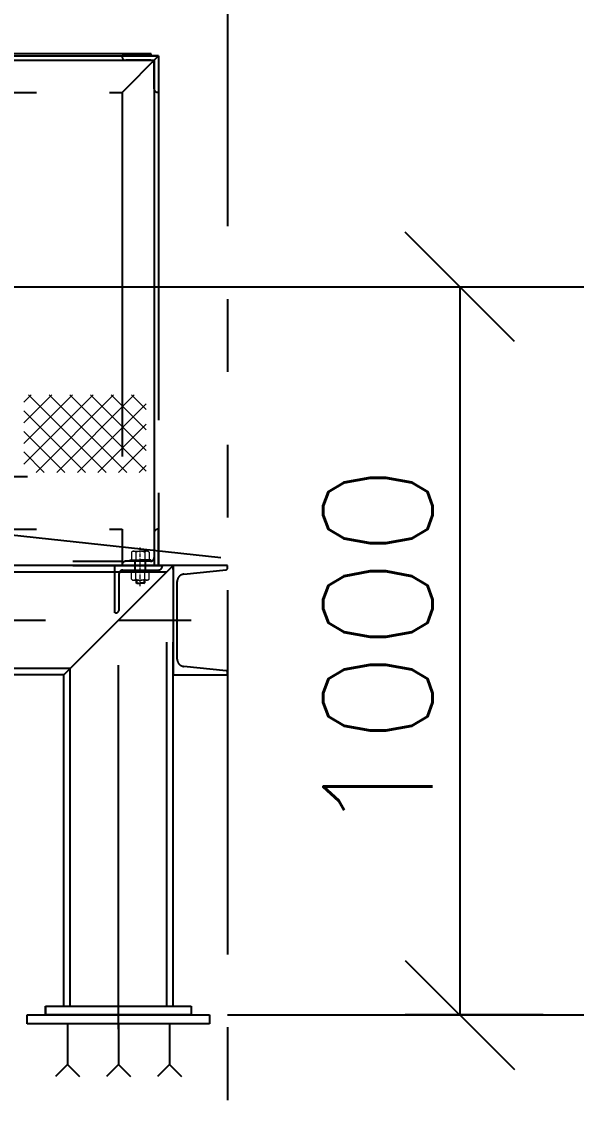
# Model space of a CAD drawing. Header units: inches. Extents: x 0 to 157513, y -28488 to 35640.
# Drawn here: x 23552 to 24313, y 15892 to 17373 of the extents above; entities that cross this region are included whole.
import ezdxf

# ---------------------------------------------------------------- set-up
doc = ezdxf.new("R2010")
doc.units = ezdxf.units.IN
doc.header["$LTSCALE"] = 400
doc.header["$MEASUREMENT"] = 0
doc.linetypes.add('10326143$0$( Dashed )', pattern=[0.75, 0.5, -0.25])
doc.linetypes.add('PHANTOM', pattern=[2.5, 1.25, -0.25, 0.25, -0.25, 0.25, -0.25])
doc.layers.add('BF', color=8, linetype='PHANTOM')
doc.styles.add('ROMANS', font='romans')
doc.dimstyles.new('SAM2 60 SC', dxfattribs={"dimscale": 60, "dimtxt": 2.5, "dimasz": 2.5, "dimexe": 1.25, "dimexo": 0.625, "dimtad": 1, "dimtoh": 1, "dimdec": 0, "dimdsep": 46, "dimtxsty": 'ROMANS', "dimblk": 'OBLIQUE', "dimcen": 2.5, "dimclrd": 1, "dimclre": 1, "dimclrt": 256, "dimadec": 0, "dimazin": 2, "dimtfac": 1, "dimtdec": 0, "dimtofl": 0, "dimtmove": 0, "dimatfit": 3, "dimfxl": 1, "dimtolj": 1, "dimtzin": 0, "dimarcsym": 1})

# ---------------------------------------------------------------- blocks, each defined once
blk = doc.blocks.new('_OBLIQUE')
at = {"color": 0, "linetype": 'ByBlock'}
blk.add_line((-0.5, -0.5), (0.5, 0.5), dxfattribs=at)
blk = doc.blocks.new('*D42')
at = {"color": 1, "lineweight": -2}
for p, q in [((23421.9, 17009.2), (24228.5, 17009.2)), ((24153.5, 17009.2), (24153.5, 16009.2)), ((24267.6, 16009.2), (24078.5, 16009.2))]:
    blk.add_line(p, q, dxfattribs=at)
at = {"layer": 'Defpoints', "color": 0}
for p in [(23384.4, 17009.2, 3.4), (24153.5, 16009.2), (24305.1, 16009.2, 0)]:
    blk.add_point(p, dxfattribs=at)
at = {"color": 1, "lineweight": -2, "xscale": 150, "yscale": 150, "zscale": 150}
for p, rotation in [((24153.5, 17009.2), 90), ((24153.5, 16009.2), 270)]:
    blk.add_blockref('_OBLIQUE', p, dxfattribs=dict(at, rotation=rotation))
at = {"insert": (24041, 16509.2), "char_height": 150, "attachment_point": 5, "rotation": 90, "style": 'ROMANS'}
blk.add_mtext('\\A1;1000', dxfattribs=at)
blk = doc.blocks.new('611bf4strgesv')
at = {"layer": 'BF'}
for p, q in [((-8010.6, 31515.8, 236), (-8010.6, 24671.6, 236)), ((-8019.8, 25560.6, 575.3), (-15731.9, 26387.3, 575.3)), ((-8115.5, 26252.8, 405), (-8484.2, 26252.8, 578.7)), ((-8484.2, 26249.7, 578.7), (-8105.5, 26249.7, 405)), ((-8155.5, 26249.7, 405), (-8155.5, 26248.7, 405)), ((-8105.5, 26249.7, 405), (-8155.5, 26249.7, 405)), ((-8155.5, 26199.7, 405), (-8105.5, 26249.7, 405)), ((-8115.5, 26249.7, 405), (-8115.5, 26252.8, 405)), ((-8105.5, 26249.7, 405), (-8105.5, 25549.7, 405)), ((-8972.9, 26199.7, 405), (-8155.5, 26199.7, 405)), ((-8155.5, 26199.7, 405), (-8155.5, 25549.7, 405)), ((-8285.4, 25671.7, 405), (-8835.8, 25671.7, 405)), ((-8972.9, 25599.7, 405), (-8155.5, 25599.7, 405)), ((-8111.5, 25594.7, 405), (-8111.5, 25560.7, 405)), ((-8105.5, 25599.7, 405), (-8106.5, 25599.7, 405)), ((-8105.5, 25549.7, 405), (-8105.5, 25599.7, 405)), ((-8085.6, 25549.7, 405), (-9035.6, 25549.7, 405)), ((-9022.9, 25555.7, 405), (-8155.5, 25555.7, 405)), ((-9022.9, 25549.7, 405), (-8105.5, 25549.7, 405)), ((-8235.6, 25399.7, 405), (-8085.6, 25549.7, 405)), ((-8165.5, 25549.7, 405), (-8100.5, 25549.7, 405)), ((-8165.5, 25484.7, 405), (-8165.5, 25549.7, 405)), ((-8155.5, 25550.7, 405), (-8155.5, 25549.7, 405)), ((-8155.5, 25549.7, 405), (-8105.5, 25549.7, 405)), ((-8154.5, 25543.7, 405), (-8105.5, 25543.7, 405)), ((-8116.5, 25555.7, 405), (-8150.5, 25555.7, 405)), ((-8100.5, 25549.7, 405), (-8100.5, 25548.7, 405)), ((-8085.6, 24944.6, 405), (-8085.6, 25549.7, 405)), ((-8010.6, 25549.7, 441.1), (-8085.6, 25549.7, 441.1)), ((-8085.6, 25549.7, 441.1), (-8085.6, 25399.7, 441.1)), ((-8070.9, 25538, 441.1), (-8012.7, 25544.1, 441.1)), ((-8010.6, 25546.5, 441.1), (-8010.6, 25549.7, 441.1)), ((-8094.3, 25540.9, 405), (-9026.8, 25540.9, 405)), ((-8159.5, 25489.7, 405), (-8159.5, 25538.7, 405)), ((-8094.3, 24944.6, 405), (-8094.3, 25540.9, 405)), ((-8079.9, 25421.3, 441.1), (-8079.9, 25528, 441.1)), ((-8164.5, 25484.7, 405), (-8165.5, 25484.7, 405)), ((-8960.6, 25474.7, 405), (-8060.6, 25474.7, 405)), ((-8160.6, 24913, 229.6), (-8160.6, 25474.7, 390.5)), ((-8012.7, 25405.3, 441.1), (-8070.9, 25411.4, 441.1)), ((-8226.8, 25408.4, 405), (-8894.3, 25408.4, 405)), ((-8235.6, 25399.7, 405), (-8885.6, 25399.7, 405)), ((-8235.6, 24944.6, 405), (-8235.6, 25399.7, 405)), ((-8226.8, 24944.6, 405), (-8226.8, 25408.4, 405)), ((-8085.6, 25399.7, 441.1), (-8010.6, 25399.7, 441.1)), ((-8010.6, 25399.7, 441.1), (-8010.6, 25402.9, 441.1)), ((-13010.6, 24932.6, 405.4), (-6610.6, 24932.6, 405.4))]:
    blk.add_line(p, q, dxfattribs=at)
at = {"layer": 'BF', "ltscale": 25}
for p, q in [((-8484.2, 26243.7, 578.7), (-8111.5, 26243.7, 405)), ((-8111.5, 26243.7, 405), (-8111.5, 25549.7, 405))]:
    blk.add_line(p, q, dxfattribs=at)
at = {"layer": 'BF', "linetype": '10326143$0$( Dashed )', "ltscale": 2}
for p, q in [((-8116.5, 26243.7, 405), (-8150.5, 26243.7, 405)), ((-8111.5, 26204.7, 405), (-8111.5, 26238.7, 405)), ((-8106.5, 26199.7, 405), (-8105.5, 26199.7, 405)), ((-8137.5, 25541.9, 405), (-8137.5, 25555.7, 405)), ((-8123.5, 25541.9, 405), (-8123.5, 25555.7, 405))]:
    blk.add_line(p, q, dxfattribs=at)
at = {"layer": 'BF', "lineweight": 18}
for p, q in [((-8105.5, 26199.7, 405), (-8105.5, 26249.7, 405)), ((-8142.5, 25568.3, 405), (-8141.3, 25569.5, 405)), ((-8142.5, 25568.3, 405), (-8142.5, 25557.5, 405)), ((-8141.3, 25569.5, 405), (-8130.5, 25569.5, 405)), ((-8136.5, 25568.3, 405), (-8136.5, 25557.5, 405)), ((-8119.8, 25569.5, 405), (-8130.5, 25569.5, 405)), ((-8124.5, 25568.3, 405), (-8124.5, 25557.5, 405)), ((-8118.5, 25568.3, 405), (-8119.8, 25569.5, 405)), ((-8118.5, 25568.3, 405), (-8118.5, 25557.5, 405)), ((-8144.9, 25557.5, 405), (-8130.5, 25557.5, 405)), ((-8144.9, 25557.5, 405), (-8144.9, 25555.7, 405)), ((-8144.9, 25541.9, 405), (-8144.9, 25543.7, 405)), ((-8144.9, 25543.7, 405), (-8130.5, 25543.7, 405)), ((-8116.1, 25557.5, 405), (-8130.5, 25557.5, 405)), ((-8116.1, 25543.7, 405), (-8130.5, 25543.7, 405)), ((-8116.1, 25557.5, 405), (-8116.1, 25555.7, 405)), ((-8116.1, 25541.9, 405), (-8116.1, 25543.7, 405)), ((-8144.9, 25541.9, 405), (-8130.5, 25541.9, 405)), ((-8142.5, 25540.7, 405), (-8141.3, 25541.9, 405)), ((-8142.5, 25531.1, 405), (-8142.5, 25540.7, 405)), ((-8142.5, 25531.1, 405), (-8141.3, 25529.9, 405)), ((-8141.3, 25529.9, 405), (-8130.5, 25529.9, 405)), ((-8136.5, 25531.1, 405), (-8136.5, 25540.7, 405)), ((-8136.5, 25529.9, 405), (-8136.5, 25526.3, 405)), ((-8135.3, 25529.9, 405), (-8135.3, 25525.1, 405)), ((-8116.1, 25541.9, 405), (-8130.5, 25541.9, 405)), ((-8119.8, 25529.9, 405), (-8130.5, 25529.9, 405)), ((-8125.7, 25529.9, 405), (-8125.7, 25525.1, 405)), ((-8124.5, 25531.1, 405), (-8124.5, 25540.7, 405)), ((-8124.5, 25529.9, 405), (-8124.5, 25526.3, 405)), ((-8118.5, 25540.7, 405), (-8119.8, 25541.9, 405)), ((-8118.5, 25531.1, 405), (-8119.8, 25529.9, 405)), ((-8118.5, 25531.1, 405), (-8118.5, 25540.7, 405)), ((-8135.3, 25525.1, 405), (-8136.5, 25526.3, 405)), ((-8136.5, 25526.3, 405), (-8130.5, 25526.3, 405)), ((-8135.3, 25525.1, 405), (-8130.5, 25525.1, 405)), ((-8124.5, 25526.3, 405), (-8130.5, 25526.3, 405)), ((-8125.7, 25525.1, 405), (-8130.5, 25525.1, 405)), ((-8125.7, 25525.1, 405), (-8124.5, 25526.3, 405))]:
    blk.add_line(p, q, dxfattribs=at)
at = {"layer": 'BF', "linetype": 'Continuous', "lineweight": 15}
for p, q in [((-8290.3, 25774, 439.8), (-8280.2, 25784.2, 439.8)), ((-8290.3, 25745.7, 439.8), (-8251.9, 25784.2, 439.8)), ((-8290.3, 25717.5, 439.8), (-8223.6, 25784.2, 439.8)), ((-8290.3, 25689.2, 439.8), (-8195.3, 25784.2, 439.8)), ((-8177.4, 25677.8, 439.8), (-8283.8, 25784.2, 439.8)), ((-8273.5, 25677.8, 439.8), (-8167.1, 25784.2, 439.8)), ((-8149.1, 25677.8, 439.8), (-8255.5, 25784.2, 439.8)), ((-8245.2, 25677.8, 439.8), (-8138.8, 25784.2, 439.8)), ((-8122.6, 25679.5, 439.8), (-8227.2, 25784.2, 439.8)), ((-8122.6, 25707.8, 439.8), (-8199, 25784.2, 439.8)), ((-8122.6, 25736.1, 439.8), (-8170.7, 25784.2, 439.8)), ((-8122.6, 25764.3, 439.8), (-8142.4, 25784.2, 439.8)), ((-8216.9, 25677.8, 439.8), (-8122.6, 25772.1, 439.8)), ((-8205.7, 25677.8, 439.8), (-8290.3, 25762.4, 439.8)), ((-8188.6, 25677.8, 439.8), (-8122.6, 25743.8, 439.8)), ((-8234, 25677.8, 439.8), (-8290.3, 25734.1, 439.8)), ((-8160.3, 25677.8, 439.8), (-8122.6, 25715.5, 439.8)), ((-8262.3, 25677.8, 439.8), (-8290.3, 25705.8, 439.8)), ((-8132, 25677.8, 439.8), (-8122.6, 25687.2, 439.8))]:
    blk.add_line(p, q, dxfattribs=at)
at = {"layer": 'BF', "linetype": 'PHANTOM', "lineweight": 15, "ltscale": 0.01}
blk.add_line((-8130.5, 25521.6, 405), (-8130.5, 25574.4, 405), dxfattribs=at)
at = {"layer": 'BF', "linetype": '10326143$0$( Dashed )', "ltscale": 60}
for p, q in [((-8137.5, 25543.7, 405), (-8137.5, 25549.7, 405)), ((-8123.5, 25543.7, 405), (-8123.5, 25549.7, 405))]:
    blk.add_line(p, q, dxfattribs=at)
at = {"layer": 'BF', "ltscale": 50}
for p, q in [((-8260.6, 24944.6, 235.2), (-8260.6, 24932.6, 235.2)), ((-8260.6, 24944.6, 235.2), (-8060.6, 24944.6, 235.2)), ((-8260.6, 24932.6, 235.2), (-8260.6, 24944.6, 235.2)), ((-8060.6, 24944.6, 235.2), (-8060.6, 24932.6, 235.2)), ((-8060.6, 24944.6, 235.2), (-8060.6, 24932.6, 235.2)), ((-8060.6, 24932.6, 235.2), (-8260.6, 24932.6, 235.2))]:
    blk.add_line(p, q, dxfattribs=at)
at = {"layer": 'BF', "ltscale": 2}
for p, q in [((-8285.6, 24932.6, 235.2), (-8035.6, 24932.6, 235.2)), ((-8285.6, 24920.6, 235.2), (-8285.6, 24932.6, 235.2)), ((-8035.6, 24932.6, 235.2), (-8035.6, 24920.6, 235.2)), ((-8035.6, 24920.6, 235.2), (-8285.6, 24920.6, 235.2)), ((-8230.6, 24920.6, 235.2), (-8230.6, 24864.5, 235.2)), ((-8160.6, 24920.6, 235.2), (-8160.6, 24864.5, 235.2)), ((-8090.6, 24920.6, 235.2), (-8090.6, 24864.5, 235.2)), ((-8230.6, 24864.5, 235.2), (-8247.1, 24848, 235.2)), ((-8230.6, 24864.5, 235.2), (-8214.1, 24848, 235.2)), ((-8160.6, 24864.5, 235.2), (-8177.1, 24848, 235.2)), ((-8160.6, 24864.5, 235.2), (-8144.1, 24848, 235.2)), ((-8090.6, 24864.5, 235.2), (-8107.1, 24848, 235.2)), ((-8090.6, 24864.5, 235.2), (-8074.1, 24848, 235.2))]:
    blk.add_line(p, q, dxfattribs=at)
at = {"layer": 'BF', "linetype": '10326143$0$( Dashed )', "ltscale": 2}
for centre, start, end in [((-8150.5, 26248.7, 405), 180.0005, 270.0005), ((-8116.5, 26238.7, 405), 0.0005, 90.0005), ((-8106.5, 26204.7, 405), 180.0005, 270.0005)]:
    blk.add_arc(centre, 5, start, end, dxfattribs=at)
at = {"layer": 'BF'}
for centre, radius, start, end in [((-8106.5, 25594.7, 405), 5, 90.0005, 180.0005), ((-8116.5, 25560.7, 405), 5, 270.0005, 0.0005), ((-8154.5, 25538.7, 405), 5, 90.0005, 180.0005), ((-8150.5, 25550.7, 405), 5, 90.0005, 180.0005), ((-8105.5, 25548.7, 405), 5, 270.0005, 0.0005), ((-8013, 25546.5, 441.1), 2.4, 276, 360), ((-8069.9, 25528, 441.1), 10, 96, 180), ((-8164.5, 25489.7, 405), 5, 270.0005, 0.0005), ((-8069.9, 25421.3, 441.1), 10, 180, 264), ((-8013, 25402.9, 441.1), 2.4, 360, 84)]:
    blk.add_arc(centre, radius, start, end, dxfattribs=at)
at = {"layer": 'BF', "lineweight": 18}
for centre, radius, start, end in [((-8139.5, 25565.1, 405), 4.35, 46.3654, 133.6356), ((-8131.1, 25556.7, 405), 12.7, 87.3032, 115.0581), ((-8129.9, 25556.7, 405), 12.7, 64.9428, 92.6977), ((-8121.5, 25565.1, 405), 4.35, 46.3654, 133.6356), ((-8139.5, 25537.5, 405), 4.35, 46.3654, 133.6356), ((-8139.5, 25534.2, 405), 4.35, 226.3654, 313.6356), ((-8131.1, 25529.1, 405), 12.7, 87.3032, 115.0581), ((-8131.1, 25542.6, 405), 12.7, 244.9428, 272.6977), ((-8129.9, 25529.1, 405), 12.7, 64.9428, 92.6977), ((-8129.9, 25542.6, 405), 12.7, 267.3032, 295.0581), ((-8121.5, 25537.5, 405), 4.35, 46.3654, 133.6356), ((-8121.5, 25534.2, 405), 4.35, 226.3654, 313.6356)]:
    blk.add_arc(centre, radius, start, end, dxfattribs=at)

msp = doc.modelspace()

# ---------------------------------------------------------------- linework, layer by layer
at = {"color": 1}
msp.add_line((23304.8, 17009.2, 36.5), (26167.6, 17009.2, 36.5), dxfattribs=at)

# ---------------------------------------------------------------- block references
msp.add_blockref('611bf4strgesv', (31845.3, -8923.4, -372.4))

# ---------------------------------------------------------------- dimensions: what is measured, and where the dimension line sits
dim = msp.add_linear_dim(base=(24153.5, 16009.2, 29.6), p1=(23384.4, 17009.2, 33), p2=(24305.1, 16009.2, 29.6), angle=90, dimstyle='SAM2 60 SC')
dim.commit()
dim.dimension.update_dxf_attribs({"geometry": '*D42', "text_midpoint": (24041, 16509.2, 29.6)})

doc.saveas('drawing.dxf')
